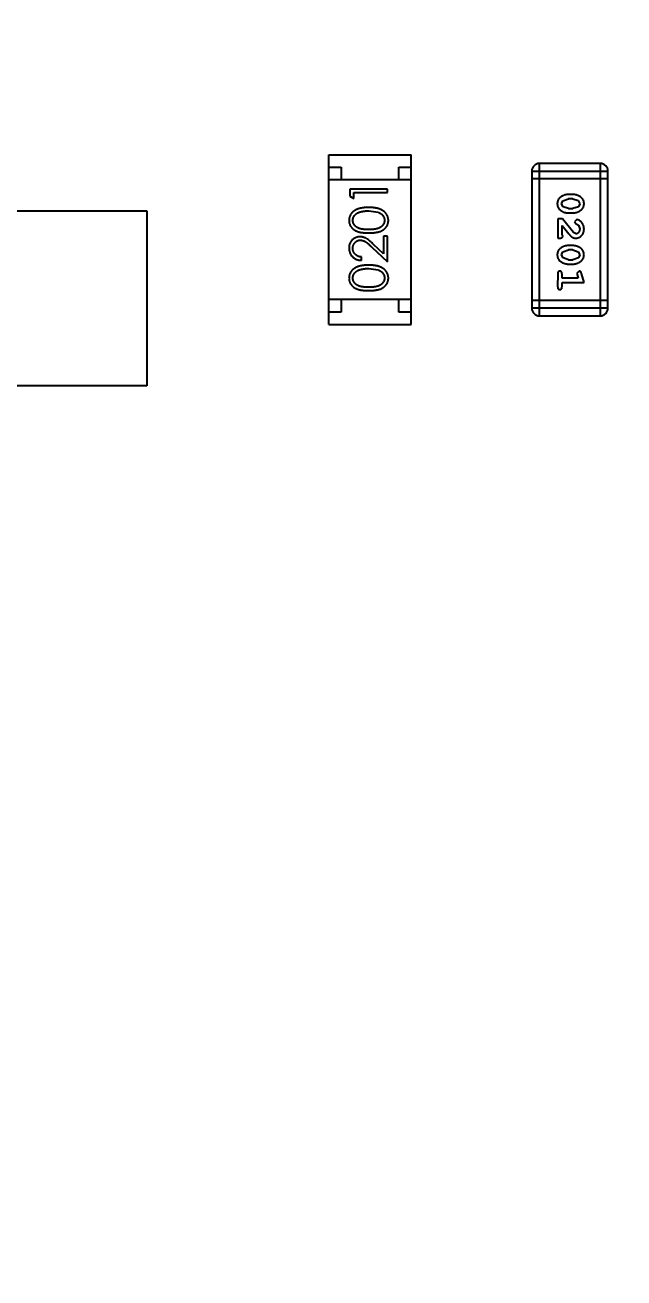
# Model space of a CAD drawing. Header units: millimetres. Extents: x 3 to 124, y -45 to 11.
# Drawn here: x 109.86 to 112.26, y -35.61 to -30.6 of the extents above; entities that cross this region are included whole.
import ezdxf

# ---------------------------------------------------------------- set-up
doc = ezdxf.new("R2010")
doc.units = ezdxf.units.MM
doc.header["$LTSCALE"] = 1.21
doc.header["$MEASUREMENT"] = 0
doc.header["$PDMODE"] = 3
doc.header["$PDSIZE"] = 0.3125
doc.layers.get('0').update_dxf_attribs({"linetype": 'CONTINUOUS'})
doc.layers.get('DEFPOINTS').update_dxf_attribs({"linetype": 'CONTINUOUS'})
doc.layers.add('Dim', color=3, linetype='CONTINUOUS', lineweight=25)
doc.styles.get("Standard").update_dxf_attribs({"font": 'txt', "width": 0.8})
doc.dimstyles.get("Standard").update_dxf_attribs({"dimtxt": 0.15625, "dimasz": 0.1875, "dimexe": 0.125, "dimexo": 0.0625, "dimgap": 0.09, "dimtad": 0, "dimtih": 1, "dimtoh": 1, "dimzin": 4, "dimdsep": 46, "dimtxsty": 'STANDARD', "dimblk": '_FILLED', "dimblk1": '_FILLED', "dimblk2": '_FILLED', "dimcen": 0.09, "dimazin": 1, "dimtp": 0.01, "dimtm": 0.01, "dimtfac": 1, "dimtofl": 0, "dimtmove": 0, "dimatfit": 3, "dimldrblk": '_FILLED', "dimfxl": 1, "dimtolj": 1, "dimtzin": 4, "dimarcsym": 0})

# ---------------------------------------------------------------- blocks, each defined once
blk = doc.blocks.new('_FILLED')
at = {"color": 0, "linetype": 'ByBlock'}
blk.add_solid([(0, 0), (-1, 0.1667), (-1, -0.1667)], dxfattribs=at)
blk = doc.blocks.new('*D28')
at = {"color": 0, "linetype": 'ByBlock', "lineweight": -2}
for p, q in [((96.0488, -29.254), (96.0488, -44.2815)), ((113.8288, -29.2572), (113.8288, -44.2815)), ((96.0488, -44.219), (103.4272, -44.219)), ((113.8288, -44.219), (106.4505, -44.219))]:
    blk.add_line(p, q, dxfattribs=at)
at = {"layer": 'DEFPOINTS', "color": 0, "linetype": 'ByBlock'}
for p in [(96.0488, -29.2228), (113.8288, -29.226)]:
    blk.add_point(p, dxfattribs=at)
at = {"color": 0, "linetype": 'ByBlock', "lineweight": -2, "rotation": 180}
blk.add_blockref('_FILLED', (96.0488, -44.219), dxfattribs=at)
at = {"color": 0, "linetype": 'ByBlock', "lineweight": -2}
blk.add_blockref('_FILLED', (113.8288, -44.219), dxfattribs=at)
at = {"color": 0, "linetype": 'ByBlock', "lineweight": -2, "insert": (104.9388, -44.219), "char_height": 1, "attachment_point": 5}
blk.add_mtext('\\A1;17.78', dxfattribs=at)

msp = doc.modelspace()

# ---------------------------------------------------------------- linework, layer by layer
at = {"color": 6, "linetype": 'Continuous'}
for p, q in [((111.0734, -31.7956), (111.0736, -31.1156)), ((111.0736, -31.1156), (111.4036, -31.1156)), ((111.4034, -31.7956), (111.4036, -31.1156)), ((111.0736, -31.1656), (111.1236, -31.1656)), ((111.1236, -31.1656), (111.1235, -31.2156)), ((111.3535, -31.2156), (111.3536, -31.1656)), ((111.3536, -31.1656), (111.4036, -31.1656)), ((111.8862, -31.1814), (111.8861, -31.73)), ((111.8862, -31.1814), (112.191, -31.1814)), ((111.9166, -31.7605), (111.9167, -31.1509)), ((112.1605, -31.1509), (111.9167, -31.1509)), ((112.1605, -31.1509), (112.1604, -31.7605)), ((111.4035, -31.2156), (111.0735, -31.2156)), ((112.191, -31.2119), (111.8862, -31.2119)), ((112.1909, -31.7301), (112.191, -31.1814)), ((111.1583, -31.2538), (111.1582, -31.2815)), ((111.1582, -31.2815), (111.1736, -31.2903)), ((111.3083, -31.2538), (111.1583, -31.2538)), ((111.1736, -31.2673), (111.3083, -31.2673)), ((111.1736, -31.2903), (111.1736, -31.2673)), ((111.3083, -31.2673), (111.3083, -31.2538)), ((112.0506, -31.2748), (112.0329, -31.2748)), ((112.0055, -31.3119), (112.0108, -31.2998)), ((112.0113, -31.3242), (112.0055, -31.3119)), ((112.0108, -31.2998), (112.0331, -31.2921)), ((112.0331, -31.3314), (112.0113, -31.3242)), ((112.0503, -31.2921), (112.0331, -31.2921)), ((112.0331, -31.3314), (112.0503, -31.3314)), ((112.0503, -31.2921), (112.0721, -31.2994)), ((112.0726, -31.3239), (112.0503, -31.3314)), ((112.0721, -31.2994), (112.0779, -31.3117)), ((112.0779, -31.3117), (112.0726, -31.3239)), ((109.6846, -31.3406), (110.3446, -31.3407)), ((110.3446, -31.3407), (110.3445, -32.0407)), ((111.2332, -31.3403), (111.2709, -31.346)), ((112.0087, -31.3723), (111.9898, -31.3723)), ((111.9898, -31.3723), (111.9898, -31.4494)), ((112.0536, -31.4274), (112.0087, -31.3723)), ((112.0328, -31.3487), (112.0506, -31.3488)), ((112.0659, -31.3755), (112.0574, -31.3843)), ((112.0071, -31.4353), (112.0071, -31.3991)), ((112.0071, -31.3991), (112.0341, -31.4327)), ((112.0634, -31.4321), (112.0536, -31.4274)), ((112.0574, -31.3843), (112.064, -31.3928)), ((112.064, -31.3928), (112.0725, -31.3978)), ((112.0725, -31.3978), (112.0779, -31.4126)), ((111.2928, -31.5121), (111.2528, -31.4745)), ((111.3082, -31.4423), (111.2928, -31.4423)), ((111.2928, -31.4423), (111.2928, -31.5121)), ((111.3082, -31.5442), (111.3082, -31.4423)), ((111.9898, -31.4494), (111.9976, -31.4494)), ((112.0102, -31.4408), (112.0071, -31.4353)), ((112.0506, -31.4793), (112.0328, -31.4793)), ((111.2044, -31.5384), (111.2044, -31.5249)), ((111.2461, -31.486), (111.3082, -31.5442)), ((112.0055, -31.5164), (112.0108, -31.5043)), ((112.0113, -31.5287), (112.0055, -31.5164)), ((112.0108, -31.5043), (112.0331, -31.4966)), ((112.0331, -31.536), (112.0113, -31.5287)), ((112.0503, -31.4966), (112.0331, -31.4966)), ((112.0503, -31.4966), (112.0721, -31.5039)), ((112.0726, -31.5284), (112.0503, -31.536)), ((112.0721, -31.5039), (112.0779, -31.5162)), ((112.0779, -31.5162), (112.0726, -31.5284)), ((111.2332, -31.5711), (111.2709, -31.5768)), ((112.0328, -31.5533), (112.0506, -31.5533)), ((112.0331, -31.536), (112.0503, -31.536)), ((112.0761, -31.5816), (112.0668, -31.5895)), ((111.9898, -31.5926), (111.9897, -31.6445)), ((112.0071, -31.6099), (112.0071, -31.5926)), ((112.072, -31.6099), (112.0071, -31.6099)), ((112.0071, -31.6272), (112.0952, -31.6272)), ((112.0071, -31.6445), (112.0071, -31.6272)), ((112.0668, -31.5895), (112.0679, -31.5949)), ((112.0679, -31.5949), (112.072, -31.6099)), ((112.0952, -31.6272), (112.0853, -31.5906)), ((111.4035, -31.6956), (111.0735, -31.6956)), ((111.1235, -31.6956), (111.1234, -31.7456)), ((111.3534, -31.7456), (111.3535, -31.6956)), ((112.1909, -31.6996), (111.8861, -31.6995)), ((112.1909, -31.7301), (111.8861, -31.73)), ((111.1234, -31.7456), (111.0734, -31.7456)), ((111.4034, -31.7456), (111.3534, -31.7456)), ((111.9166, -31.7605), (112.1604, -31.7605)), ((111.0734, -31.7956), (111.4034, -31.7956)), ((110.3445, -32.0407), (109.6845, -32.0406))]:
    msp.add_line(p, q, dxfattribs=at)
for centre, start, end in [((111.9167, -31.1814), 89.9896, 179.9896), ((112.1605, -31.1814), 359.9896, 89.9896), ((111.9166, -31.73), 179.9896, 269.9896), ((112.1604, -31.7301), 269.9896, 359.9896)]:
    msp.add_arc(centre, 0.0305, start, end, dxfattribs=at)
for points, knots in [([(112.0329, -31.2748), (112.0318, -31.2748), (112.0297, -31.2749), (112.0265, -31.2752), (112.0233, -31.2757), (112.0203, -31.2764), (112.0172, -31.2772), (112.0142, -31.2784), (112.0112, -31.2796), (112.0084, -31.2811), (112.0056, -31.2827), (112.0031, -31.2843), (112.0008, -31.2859), (111.9987, -31.2876), (111.9968, -31.2893), (111.9951, -31.291), (111.9937, -31.2927), (111.9921, -31.2951), (111.9905, -31.2983), (111.9892, -31.3024), (111.9884, -31.307), (111.9883, -31.3102), (111.9882, -31.3118)], [0, 0, 0, 0, 0.049886, 0.09882, 0.148132, 0.19689, 0.246038, 0.295176, 0.345305, 0.395692, 0.445312, 0.491875, 0.535813, 0.577009, 0.616081, 0.652689, 0.687585, 0.720206, 0.785062, 0.85223, 0.923759, 1, 1, 1, 1]), ([(112.0952, -31.3116), (112.0952, -31.3102), (112.0951, -31.3074), (112.0944, -31.3033), (112.0933, -31.2995), (112.0917, -31.2959), (112.0896, -31.2926), (112.0871, -31.2895), (112.0841, -31.2867), (112.0808, -31.2843), (112.0772, -31.2821), (112.0735, -31.2801), (112.0698, -31.2785), (112.066, -31.2772), (112.0622, -31.2761), (112.0584, -31.2754), (112.0545, -31.2749), (112.0519, -31.2748), (112.0506, -31.2748)], [0, 0, 0, 0, 0.06692, 0.130834, 0.19258, 0.252759, 0.312631, 0.373411, 0.436359, 0.501894, 0.568244, 0.632472, 0.69556, 0.757163, 0.818592, 0.878885, 0.939235, 1, 1, 1, 1]), ([(111.2333, -31.3269), (111.231, -31.3269), (111.2265, -31.327), (111.2199, -31.3272), (111.2137, -31.3278), (111.2079, -31.3285), (111.2024, -31.3295), (111.1973, -31.3306), (111.1925, -31.3321), (111.1881, -31.3336), (111.184, -31.3355), (111.1802, -31.3374), (111.1766, -31.3395), (111.1733, -31.3417), (111.1703, -31.3442), (111.1675, -31.3467), (111.165, -31.3494), (111.1628, -31.3523), (111.1608, -31.3553), (111.1591, -31.3584), (111.1576, -31.3615), (111.1565, -31.3648), (111.1555, -31.3681), (111.1548, -31.3716), (111.1544, -31.3751), (111.1544, -31.3774), (111.1544, -31.3786)], [0, 0, 0, 0, 0.065278, 0.127205, 0.186168, 0.241675, 0.294115, 0.343609, 0.390387, 0.434463, 0.476646, 0.517002, 0.555936, 0.593716, 0.630057, 0.665601, 0.700745, 0.734917, 0.768681, 0.802087, 0.834849, 0.867433, 0.900138, 0.932806, 0.966212, 1, 1, 1, 1]), ([(111.3121, -31.3787), (111.3121, -31.3775), (111.312, -31.3751), (111.3116, -31.3716), (111.3109, -31.3681), (111.31, -31.3648), (111.3088, -31.3615), (111.3073, -31.3583), (111.3056, -31.3553), (111.3036, -31.3522), (111.3014, -31.3493), (111.2988, -31.3466), (111.2961, -31.344), (111.293, -31.3416), (111.2897, -31.3394), (111.2861, -31.3373), (111.2823, -31.3354), (111.2783, -31.3336), (111.2739, -31.332), (111.2691, -31.3306), (111.264, -31.3295), (111.2586, -31.3285), (111.2528, -31.3278), (111.2466, -31.3272), (111.2401, -31.327), (111.2356, -31.3269), (111.2333, -31.3269)], [0, 0, 0, 0, 0.033824, 0.067298, 0.10028, 0.133019, 0.165736, 0.198792, 0.232372, 0.266409, 0.301016, 0.336196, 0.371972, 0.408574, 0.446394, 0.485225, 0.525372, 0.567224, 0.611081, 0.65775, 0.70702, 0.759235, 0.814484, 0.873227, 0.934937, 1, 1, 1, 1]), ([(111.9882, -31.3118), (111.9883, -31.3133), (111.9883, -31.3161), (111.9891, -31.3202), (111.9902, -31.324), (111.9918, -31.3276), (111.9938, -31.3309), (111.9963, -31.334), (111.9993, -31.3368), (112.0026, -31.3392), (112.0062, -31.3414), (112.0099, -31.3434), (112.0136, -31.345), (112.0174, -31.3464), (112.0212, -31.3474), (112.025, -31.3482), (112.0289, -31.3487), (112.0315, -31.3487), (112.0328, -31.3487)], [0, 0, 0, 0, 0.067217, 0.131051, 0.19272, 0.252824, 0.312745, 0.373449, 0.436041, 0.501494, 0.567761, 0.632087, 0.695096, 0.757109, 0.817993, 0.878657, 0.939311, 1, 1, 1, 1]), ([(112.0506, -31.3488), (112.0517, -31.3487), (112.0538, -31.3487), (112.057, -31.3484), (112.0601, -31.3479), (112.0632, -31.3472), (112.0663, -31.3463), (112.0693, -31.3452), (112.0723, -31.3439), (112.0751, -31.3424), (112.0779, -31.3408), (112.0804, -31.3391), (112.0828, -31.3375), (112.0849, -31.3358), (112.0867, -31.3341), (112.0884, -31.3324), (112.0898, -31.3307), (112.0914, -31.3283), (112.093, -31.3251), (112.0943, -31.321), (112.0951, -31.3164), (112.0952, -31.3133), (112.0952, -31.3116)], [0, 0, 0, 0, 0.049855, 0.099516, 0.148482, 0.19758, 0.246804, 0.296268, 0.346517, 0.397047, 0.446826, 0.49336, 0.537801, 0.579207, 0.617974, 0.654833, 0.689171, 0.722088, 0.786392, 0.853518, 0.924186, 1, 1, 1, 1]), ([(111.1544, -31.3786), (111.1544, -31.3798), (111.1544, -31.3822), (111.1549, -31.3856), (111.1555, -31.389), (111.1565, -31.3923), (111.1576, -31.3955), (111.1591, -31.3986), (111.1608, -31.4016), (111.1627, -31.4046), (111.165, -31.4074), (111.1674, -31.4101), (111.1701, -31.4125), (111.1731, -31.4149), (111.1763, -31.417), (111.1797, -31.419), (111.1834, -31.4209), (111.1874, -31.4225), (111.1917, -31.424), (111.1964, -31.4253), (111.2015, -31.4264), (111.2071, -31.4273), (111.213, -31.4279), (111.2194, -31.4285), (111.2262, -31.4288), (111.2309, -31.4288), (111.2333, -31.4288)], [0, 0, 0, 0, 0.033742, 0.066533, 0.099153, 0.13154, 0.164087, 0.196563, 0.229707, 0.263315, 0.297504, 0.331686, 0.366482, 0.4021, 0.438958, 0.476748, 0.515985, 0.556589, 0.599519, 0.645765, 0.695487, 0.748721, 0.805687, 0.866754, 0.931405, 1, 1, 1, 1]), ([(111.1698, -31.3782), (111.1699, -31.3765), (111.17, -31.3733), (111.1713, -31.3684), (111.1734, -31.3637), (111.1758, -31.36), (111.178, -31.3571), (111.1801, -31.3551), (111.1823, -31.3531), (111.1848, -31.3513), (111.1875, -31.3496), (111.1904, -31.3481), (111.1936, -31.3466), (111.197, -31.3453), (111.2007, -31.3442), (111.2046, -31.3431), (111.2088, -31.3423), (111.2132, -31.3415), (111.2178, -31.341), (111.2227, -31.3406), (111.2279, -31.3404), (111.2314, -31.3404), (111.2332, -31.3403)], [0, 0, 0, 0, 0.059689, 0.119507, 0.181075, 0.246162, 0.279894, 0.314468, 0.350403, 0.387474, 0.426147, 0.466624, 0.508745, 0.553328, 0.600058, 0.649177, 0.700552, 0.754894, 0.811825, 0.871514, 0.934319, 1, 1, 1, 1]), ([(111.2332, -31.4153), (111.2312, -31.4153), (111.2273, -31.4153), (111.2216, -31.4151), (111.2164, -31.4147), (111.2115, -31.4142), (111.2069, -31.4136), (111.2028, -31.4128), (111.199, -31.4119), (111.1956, -31.4108), (111.1925, -31.4095), (111.1896, -31.4082), (111.1869, -31.4067), (111.1844, -31.405), (111.1821, -31.4033), (111.1799, -31.4014), (111.178, -31.3994), (111.1758, -31.3965), (111.1734, -31.3928), (111.1713, -31.3881), (111.17, -31.3832), (111.1699, -31.3798), (111.1698, -31.3782)], [0, 0, 0, 0, 0.073302, 0.142286, 0.206253, 0.266017, 0.321612, 0.372532, 0.419497, 0.462398, 0.502825, 0.541489, 0.579034, 0.615143, 0.650298, 0.684912, 0.718701, 0.752189, 0.817245, 0.879117, 0.939613, 1, 1, 1, 1]), ([(111.2967, -31.3782), (111.2966, -31.3799), (111.2964, -31.3832), (111.2951, -31.388), (111.2931, -31.3928), (111.2907, -31.3965), (111.2884, -31.3994), (111.2865, -31.4015), (111.2843, -31.4033), (111.282, -31.4051), (111.2795, -31.4067), (111.2768, -31.4082), (111.2739, -31.4096), (111.2708, -31.4108), (111.2674, -31.4119), (111.2636, -31.4128), (111.2594, -31.4136), (111.2549, -31.4143), (111.25, -31.4147), (111.2448, -31.4151), (111.2391, -31.4153), (111.2352, -31.4153), (111.2332, -31.4153)], [0, 0, 0, 0, 0.060034, 0.120278, 0.182348, 0.247919, 0.281641, 0.315701, 0.350322, 0.385703, 0.421819, 0.459196, 0.497866, 0.538301, 0.58121, 0.628183, 0.679403, 0.734699, 0.794074, 0.858416, 0.927049, 1, 1, 1, 1]), ([(111.2333, -31.4288), (111.2357, -31.4288), (111.2403, -31.4288), (111.2471, -31.4285), (111.2534, -31.428), (111.2594, -31.4272), (111.2649, -31.4263), (111.2701, -31.4253), (111.2748, -31.424), (111.2791, -31.4225), (111.2831, -31.4208), (111.2868, -31.4189), (111.2903, -31.4169), (111.2935, -31.4147), (111.2965, -31.4124), (111.2992, -31.4099), (111.3016, -31.4073), (111.3038, -31.4045), (111.3058, -31.4016), (111.3074, -31.3986), (111.3089, -31.3955), (111.31, -31.3923), (111.311, -31.389), (111.3116, -31.3856), (111.312, -31.3822), (111.3121, -31.3798), (111.3121, -31.3787)], [0, 0, 0, 0, 0.068113, 0.132564, 0.193427, 0.250218, 0.303569, 0.353576, 0.400235, 0.443586, 0.484619, 0.524292, 0.56238, 0.599049, 0.63494, 0.669782, 0.704009, 0.737842, 0.771098, 0.803896, 0.836415, 0.868639, 0.900715, 0.933378, 0.966213, 1, 1, 1, 1]), ([(111.2709, -31.346), (111.272, -31.3464), (111.274, -31.3472), (111.277, -31.3485), (111.2797, -31.35), (111.2822, -31.3516), (111.2845, -31.3533), (111.2867, -31.3552), (111.2886, -31.3572), (111.2908, -31.36), (111.2932, -31.3637), (111.2952, -31.3684), (111.2965, -31.3732), (111.2966, -31.3765), (111.2967, -31.3782)], [0, 0, 0, 0, 0.075949, 0.148549, 0.218996, 0.286119, 0.351826, 0.416074, 0.478265, 0.540325, 0.660405, 0.774606, 0.887187, 1, 1, 1, 1]), ([(112.0952, -31.4128), (112.0951, -31.4111), (112.095, -31.4077), (112.0942, -31.4028), (112.0927, -31.398), (112.0907, -31.3935), (112.0883, -31.3894), (112.0854, -31.3857), (112.0822, -31.3826), (112.0786, -31.3801), (112.0751, -31.3781), (112.0717, -31.3766), (112.0687, -31.3757), (112.0668, -31.3756), (112.0659, -31.3755)], [0, 0, 0, 0, 0.098286, 0.193983, 0.289056, 0.384352, 0.477435, 0.566197, 0.652355, 0.737986, 0.818188, 0.887401, 0.94802, 1, 1, 1, 1]), ([(112.0624, -31.4494), (112.0635, -31.4494), (112.0657, -31.4493), (112.069, -31.4489), (112.0721, -31.448), (112.0751, -31.4469), (112.0779, -31.4454), (112.0806, -31.4437), (112.0832, -31.4416), (112.0856, -31.4392), (112.0879, -31.4365), (112.0899, -31.4337), (112.0915, -31.4306), (112.0929, -31.4274), (112.0939, -31.424), (112.0947, -31.4204), (112.0951, -31.4167), (112.0952, -31.4141), (112.0952, -31.4128)], [0, 0, 0, 0, 0.060981, 0.120256, 0.178148, 0.236115, 0.293993, 0.352864, 0.413358, 0.476056, 0.539296, 0.602396, 0.665116, 0.728325, 0.792919, 0.859317, 0.928302, 1, 1, 1, 1]), ([(112.0779, -31.4126), (112.0778, -31.414), (112.0778, -31.4167), (112.0769, -31.4206), (112.0755, -31.4239), (112.0736, -31.4268), (112.0713, -31.4291), (112.0689, -31.4309), (112.0662, -31.4319), (112.0643, -31.4321), (112.0634, -31.4321)], [0, 0, 0, 0, 0.156344, 0.299348, 0.4327, 0.561, 0.682299, 0.791883, 0.89611, 1, 1, 1, 1]), ([(111.199, -31.4442), (111.1975, -31.4442), (111.1946, -31.4443), (111.1902, -31.4449), (111.1861, -31.4459), (111.1821, -31.4472), (111.1782, -31.449), (111.1745, -31.4512), (111.171, -31.4537), (111.1676, -31.4567), (111.1645, -31.4599), (111.1618, -31.4634), (111.1595, -31.4672), (111.1576, -31.4711), (111.1561, -31.4754), (111.1551, -31.4799), (111.1545, -31.4846), (111.1544, -31.4878), (111.1544, -31.4895)], [0, 0, 0, 0, 0.06271, 0.123347, 0.183401, 0.242828, 0.302097, 0.36242, 0.423725, 0.487032, 0.550491, 0.612709, 0.674265, 0.73617, 0.799211, 0.863483, 0.930525, 1, 1, 1, 1]), ([(111.1698, -31.4902), (111.1698, -31.4891), (111.1698, -31.4868), (111.1703, -31.4836), (111.171, -31.4805), (111.172, -31.4776), (111.1732, -31.4747), (111.1748, -31.472), (111.1766, -31.4695), (111.1787, -31.467), (111.181, -31.4648), (111.1834, -31.4629), (111.1859, -31.4613), (111.1886, -31.4599), (111.1913, -31.4589), (111.1942, -31.4582), (111.1971, -31.4577), (111.1991, -31.4577), (111.2002, -31.4576)], [0, 0, 0, 0, 0.068027, 0.133505, 0.19695, 0.26027, 0.322741, 0.384982, 0.448465, 0.513424, 0.578224, 0.640011, 0.700094, 0.760067, 0.819012, 0.877878, 0.938035, 1, 1, 1, 1]), ([(111.2528, -31.4745), (111.2512, -31.4731), (111.2483, -31.4703), (111.2439, -31.4664), (111.2398, -31.4628), (111.2359, -31.4596), (111.2323, -31.4568), (111.2289, -31.4543), (111.2257, -31.4522), (111.2219, -31.4499), (111.2172, -31.4476), (111.2113, -31.4456), (111.2052, -31.4444), (111.2011, -31.4443), (111.199, -31.4442)], [0, 0, 0, 0, 0.09953, 0.192079, 0.277712, 0.357454, 0.429648, 0.495771, 0.555538, 0.608657, 0.707578, 0.804328, 0.901298, 1, 1, 1, 1]), ([(111.2002, -31.4576), (111.2018, -31.4577), (111.205, -31.4578), (111.2098, -31.4589), (111.2145, -31.4606), (111.2183, -31.4626), (111.2214, -31.4646), (111.2241, -31.4665), (111.227, -31.4688), (111.2303, -31.4715), (111.2338, -31.4746), (111.2377, -31.478), (111.2418, -31.4819), (111.2447, -31.4846), (111.2461, -31.486)], [0, 0, 0, 0, 0.088014, 0.174976, 0.2638, 0.355443, 0.406413, 0.465519, 0.533076, 0.609353, 0.693899, 0.787171, 0.889197, 1, 1, 1, 1]), ([(112.0328, -31.4793), (112.0317, -31.4793), (112.0296, -31.4794), (112.0264, -31.4797), (112.0233, -31.4802), (112.0202, -31.4809), (112.0172, -31.4817), (112.0142, -31.4829), (112.0112, -31.4841), (112.0083, -31.4856), (112.0056, -31.4872), (112.0031, -31.4888), (112.0007, -31.4904), (111.9986, -31.4921), (111.9968, -31.4938), (111.9951, -31.4955), (111.9937, -31.4972), (111.9921, -31.4996), (111.9905, -31.5028), (111.9892, -31.507), (111.9883, -31.5115), (111.9882, -31.5147), (111.9882, -31.5164)], [0, 0, 0, 0, 0.049886, 0.09882, 0.148132, 0.19689, 0.246038, 0.295176, 0.345305, 0.395692, 0.445312, 0.491875, 0.535813, 0.577009, 0.616081, 0.652689, 0.687585, 0.720206, 0.785062, 0.85223, 0.923759, 1, 1, 1, 1]), ([(111.9976, -31.4494), (111.9987, -31.4494), (112.0007, -31.4494), (112.0034, -31.4489), (112.0056, -31.4483), (112.0074, -31.4472), (112.0087, -31.4459), (112.0096, -31.4444), (112.0102, -31.4426), (112.0102, -31.4414), (112.0102, -31.4408)], [0, 0, 0, 0, 0.1844, 0.34094, 0.473574, 0.586824, 0.690029, 0.789175, 0.890445, 1, 1, 1, 1]), ([(112.0341, -31.4327), (112.0349, -31.4335), (112.0364, -31.4352), (112.0386, -31.4376), (112.0407, -31.4397), (112.0427, -31.4416), (112.0446, -31.4432), (112.0463, -31.4446), (112.048, -31.4457), (112.05, -31.4468), (112.0526, -31.4479), (112.0558, -31.4488), (112.059, -31.4493), (112.0613, -31.4494), (112.0624, -31.4494)], [0, 0, 0, 0, 0.103002, 0.197728, 0.285279, 0.365235, 0.437224, 0.502446, 0.560545, 0.611446, 0.707576, 0.80349, 0.900532, 1, 1, 1, 1]), ([(112.0952, -31.5161), (112.0951, -31.5147), (112.0951, -31.5119), (112.0943, -31.5078), (112.0932, -31.504), (112.0916, -31.5004), (112.0896, -31.4971), (112.0871, -31.494), (112.0841, -31.4912), (112.0807, -31.4888), (112.0771, -31.4866), (112.0734, -31.4847), (112.0697, -31.483), (112.066, -31.4817), (112.0622, -31.4806), (112.0583, -31.4799), (112.0545, -31.4794), (112.0519, -31.4794), (112.0506, -31.4793)], [0, 0, 0, 0, 0.06692, 0.130834, 0.19258, 0.252759, 0.312631, 0.373411, 0.436359, 0.501894, 0.568244, 0.632472, 0.69556, 0.757163, 0.818592, 0.878885, 0.939235, 1, 1, 1, 1]), ([(111.1544, -31.4895), (111.1544, -31.4912), (111.1545, -31.4945), (111.1551, -31.4993), (111.1563, -31.5039), (111.1578, -31.5083), (111.1598, -31.5125), (111.1622, -31.5166), (111.1651, -31.5204), (111.1684, -31.5239), (111.172, -31.5272), (111.1759, -31.5301), (111.18, -31.5325), (111.1844, -31.5346), (111.1891, -31.5362), (111.1939, -31.5373), (111.1991, -31.5381), (111.2026, -31.5383), (111.2044, -31.5384)], [0, 0, 0, 0, 0.06445, 0.126725, 0.187421, 0.247417, 0.306749, 0.366595, 0.427749, 0.490235, 0.553031, 0.614805, 0.676505, 0.738096, 0.801021, 0.864897, 0.931209, 1, 1, 1, 1]), ([(111.2044, -31.5249), (111.203, -31.5248), (111.2004, -31.5246), (111.1966, -31.5238), (111.1931, -31.5229), (111.1898, -31.5217), (111.1867, -31.5201), (111.1838, -31.5184), (111.1812, -31.5164), (111.1788, -31.5141), (111.1767, -31.5117), (111.1748, -31.5091), (111.1732, -31.5063), (111.172, -31.5033), (111.171, -31.5003), (111.1703, -31.497), (111.1698, -31.4937), (111.1698, -31.4914), (111.1698, -31.4902)], [0, 0, 0, 0, 0.073648, 0.143686, 0.210962, 0.275557, 0.338064, 0.399311, 0.4594, 0.51934, 0.579024, 0.637809, 0.695959, 0.754122, 0.813113, 0.873453, 0.935561, 1, 1, 1, 1]), ([(111.9882, -31.5164), (111.9882, -31.5178), (111.9883, -31.5206), (111.989, -31.5247), (111.9901, -31.5285), (111.9917, -31.5321), (111.9938, -31.5355), (111.9963, -31.5385), (111.9992, -31.5413), (112.0026, -31.5437), (112.0062, -31.5459), (112.0099, -31.5479), (112.0136, -31.5496), (112.0174, -31.5509), (112.0212, -31.5519), (112.025, -31.5527), (112.0289, -31.5532), (112.0315, -31.5532), (112.0328, -31.5533)], [0, 0, 0, 0, 0.067217, 0.131051, 0.19272, 0.252824, 0.312745, 0.373449, 0.436041, 0.501494, 0.567761, 0.632087, 0.695096, 0.757109, 0.817993, 0.878657, 0.939311, 1, 1, 1, 1]), ([(112.0506, -31.5533), (112.0516, -31.5532), (112.0538, -31.5532), (112.057, -31.5529), (112.0601, -31.5524), (112.0632, -31.5517), (112.0662, -31.5508), (112.0693, -31.5497), (112.0722, -31.5484), (112.0751, -31.5469), (112.0778, -31.5453), (112.0804, -31.5437), (112.0827, -31.542), (112.0848, -31.5403), (112.0867, -31.5386), (112.0883, -31.5369), (112.0897, -31.5352), (112.0913, -31.5328), (112.0929, -31.5296), (112.0942, -31.5255), (112.095, -31.5209), (112.0951, -31.5178), (112.0952, -31.5161)], [0, 0, 0, 0, 0.049855, 0.099516, 0.148482, 0.19758, 0.246804, 0.296268, 0.346517, 0.397047, 0.446826, 0.49336, 0.537801, 0.579207, 0.617974, 0.654833, 0.689171, 0.722088, 0.786392, 0.853518, 0.924186, 1, 1, 1, 1]), ([(111.2333, -31.5576), (111.231, -31.5577), (111.2265, -31.5577), (111.2199, -31.558), (111.2137, -31.5586), (111.2078, -31.5593), (111.2024, -31.5603), (111.1972, -31.5614), (111.1925, -31.5628), (111.1881, -31.5644), (111.184, -31.5662), (111.1801, -31.5681), (111.1766, -31.5703), (111.1733, -31.5725), (111.1703, -31.5749), (111.1675, -31.5775), (111.165, -31.5802), (111.1627, -31.5831), (111.1607, -31.5861), (111.159, -31.5891), (111.1576, -31.5923), (111.1564, -31.5956), (111.1555, -31.5989), (111.1548, -31.6023), (111.1544, -31.6058), (111.1544, -31.6082), (111.1543, -31.6094)], [0, 0, 0, 0, 0.065278, 0.127205, 0.186168, 0.241675, 0.294115, 0.343609, 0.390387, 0.434463, 0.476646, 0.517002, 0.555936, 0.593716, 0.630057, 0.665601, 0.700745, 0.734917, 0.768681, 0.802087, 0.834849, 0.867433, 0.900138, 0.932806, 0.966212, 1, 1, 1, 1]), ([(111.1697, -31.609), (111.1698, -31.6073), (111.17, -31.604), (111.1712, -31.5992), (111.1734, -31.5945), (111.1757, -31.5908), (111.178, -31.5879), (111.18, -31.5859), (111.1822, -31.5839), (111.1847, -31.5821), (111.1874, -31.5804), (111.1904, -31.5789), (111.1936, -31.5774), (111.197, -31.5761), (111.2007, -31.5749), (111.2045, -31.5739), (111.2087, -31.5731), (111.2131, -31.5723), (111.2178, -31.5718), (111.2227, -31.5714), (111.2279, -31.5712), (111.2314, -31.5711), (111.2332, -31.5711)], [0, 0, 0, 0, 0.059689, 0.119507, 0.181075, 0.246162, 0.279894, 0.314468, 0.350403, 0.387474, 0.426147, 0.466624, 0.508745, 0.553328, 0.600058, 0.649177, 0.700552, 0.754894, 0.811825, 0.871514, 0.934319, 1, 1, 1, 1]), ([(111.312, -31.6094), (111.312, -31.6082), (111.312, -31.6059), (111.3115, -31.6024), (111.3109, -31.5989), (111.31, -31.5956), (111.3087, -31.5923), (111.3073, -31.5891), (111.3055, -31.586), (111.3036, -31.583), (111.3013, -31.5801), (111.2988, -31.5774), (111.296, -31.5748), (111.293, -31.5724), (111.2897, -31.5701), (111.2861, -31.5681), (111.2823, -31.5661), (111.2782, -31.5643), (111.2738, -31.5627), (111.2691, -31.5614), (111.264, -31.5602), (111.2586, -31.5593), (111.2527, -31.5586), (111.2466, -31.558), (111.24, -31.5577), (111.2356, -31.5577), (111.2333, -31.5576)], [0, 0, 0, 0, 0.033824, 0.067298, 0.10028, 0.133019, 0.165736, 0.198792, 0.232372, 0.266409, 0.301016, 0.336196, 0.371972, 0.408574, 0.446394, 0.485225, 0.525372, 0.567224, 0.611081, 0.65775, 0.70702, 0.759235, 0.814484, 0.873227, 0.934937, 1, 1, 1, 1]), ([(111.2709, -31.5768), (111.272, -31.5772), (111.274, -31.5779), (111.2769, -31.5793), (111.2797, -31.5807), (111.2822, -31.5823), (111.2845, -31.5841), (111.2866, -31.5859), (111.2885, -31.5879), (111.2908, -31.5908), (111.2931, -31.5944), (111.2951, -31.5992), (111.2964, -31.604), (111.2966, -31.6073), (111.2967, -31.609)], [0, 0, 0, 0, 0.075949, 0.148549, 0.218996, 0.286119, 0.351826, 0.416074, 0.478265, 0.540325, 0.660405, 0.774606, 0.887187, 1, 1, 1, 1]), ([(111.9984, -31.5816), (111.9978, -31.5816), (111.9966, -31.5817), (111.9949, -31.5822), (111.9934, -31.583), (111.9921, -31.5842), (111.991, -31.5857), (111.9903, -31.5877), (111.9898, -31.59), (111.9898, -31.5917), (111.9898, -31.5926)], [0, 0, 0, 0, 0.115051, 0.223278, 0.329269, 0.437893, 0.554681, 0.682591, 0.83103, 1, 1, 1, 1]), ([(112.0071, -31.5926), (112.007, -31.5917), (112.007, -31.59), (112.0065, -31.5877), (112.0058, -31.5857), (112.0047, -31.5842), (112.0034, -31.583), (112.0019, -31.5822), (112.0002, -31.5817), (111.999, -31.5816), (111.9984, -31.5816)], [0, 0, 0, 0, 0.169102, 0.317658, 0.446239, 0.563118, 0.671828, 0.776546, 0.884858, 1, 1, 1, 1]), ([(112.0853, -31.5906), (112.085, -31.5898), (112.0845, -31.5882), (112.0837, -31.5861), (112.0828, -31.5845), (112.0818, -31.5833), (112.0806, -31.5825), (112.0793, -31.582), (112.0777, -31.5816), (112.0767, -31.5816), (112.0761, -31.5816)], [0, 0, 0, 0, 0.187321, 0.344927, 0.475328, 0.579604, 0.674244, 0.773631, 0.882025, 1, 1, 1, 1]), ([(111.1543, -31.6094), (111.1544, -31.6106), (111.1544, -31.6129), (111.1548, -31.6164), (111.1555, -31.6197), (111.1564, -31.623), (111.1576, -31.6263), (111.159, -31.6294), (111.1607, -31.6324), (111.1627, -31.6354), (111.1649, -31.6382), (111.1674, -31.6408), (111.1701, -31.6433), (111.173, -31.6456), (111.1763, -31.6478), (111.1797, -31.6498), (111.1834, -31.6516), (111.1874, -31.6533), (111.1917, -31.6548), (111.1964, -31.6561), (111.2015, -31.6572), (111.207, -31.658), (111.213, -31.6587), (111.2194, -31.6592), (111.2262, -31.6595), (111.2308, -31.6596), (111.2332, -31.6596)], [0, 0, 0, 0, 0.033742, 0.066533, 0.099153, 0.13154, 0.164087, 0.196563, 0.229707, 0.263315, 0.297504, 0.331686, 0.366482, 0.4021, 0.438958, 0.476748, 0.515985, 0.556589, 0.599519, 0.645765, 0.695487, 0.748721, 0.805687, 0.866754, 0.931405, 1, 1, 1, 1]), ([(111.2332, -31.6461), (111.2312, -31.6461), (111.2273, -31.6461), (111.2216, -31.6458), (111.2163, -31.6455), (111.2114, -31.645), (111.2069, -31.6444), (111.2028, -31.6435), (111.199, -31.6426), (111.1956, -31.6415), (111.1925, -31.6403), (111.1896, -31.6389), (111.1869, -31.6374), (111.1844, -31.6358), (111.182, -31.6341), (111.1799, -31.6322), (111.178, -31.6301), (111.1757, -31.6273), (111.1734, -31.6235), (111.1712, -31.6188), (111.17, -31.6139), (111.1698, -31.6106), (111.1697, -31.609)], [0, 0, 0, 0, 0.073302, 0.142286, 0.206253, 0.266017, 0.321612, 0.372532, 0.419497, 0.462398, 0.502825, 0.541489, 0.579034, 0.615143, 0.650298, 0.684912, 0.718701, 0.752189, 0.817245, 0.879117, 0.939613, 1, 1, 1, 1]), ([(111.2967, -31.609), (111.2966, -31.6106), (111.2964, -31.6139), (111.2951, -31.6188), (111.293, -31.6235), (111.2906, -31.6273), (111.2883, -31.6302), (111.2864, -31.6322), (111.2843, -31.6341), (111.282, -31.6359), (111.2795, -31.6375), (111.2767, -31.639), (111.2738, -31.6403), (111.2707, -31.6416), (111.2673, -31.6427), (111.2635, -31.6436), (111.2594, -31.6444), (111.2549, -31.645), (111.25, -31.6455), (111.2447, -31.6458), (111.2391, -31.6461), (111.2352, -31.6461), (111.2332, -31.6461)], [0, 0, 0, 0, 0.060034, 0.120278, 0.182348, 0.247919, 0.281641, 0.315701, 0.350322, 0.385703, 0.421819, 0.459196, 0.497866, 0.538301, 0.58121, 0.628183, 0.679403, 0.734699, 0.794074, 0.858416, 0.927049, 1, 1, 1, 1]), ([(111.2332, -31.6596), (111.2356, -31.6596), (111.2403, -31.6595), (111.247, -31.6592), (111.2534, -31.6587), (111.2593, -31.658), (111.2649, -31.6571), (111.27, -31.6561), (111.2747, -31.6547), (111.2791, -31.6532), (111.2831, -31.6515), (111.2868, -31.6497), (111.2903, -31.6477), (111.2935, -31.6455), (111.2964, -31.6432), (111.2992, -31.6407), (111.3016, -31.638), (111.3038, -31.6353), (111.3057, -31.6323), (111.3074, -31.6293), (111.3089, -31.6262), (111.31, -31.623), (111.3109, -31.6198), (111.3116, -31.6164), (111.312, -31.6129), (111.312, -31.6106), (111.312, -31.6094)], [0, 0, 0, 0, 0.068113, 0.132564, 0.193427, 0.250218, 0.303569, 0.353576, 0.400235, 0.443586, 0.484619, 0.524292, 0.56238, 0.599049, 0.63494, 0.669782, 0.704009, 0.737842, 0.771098, 0.803896, 0.836415, 0.868639, 0.900715, 0.933378, 0.966213, 1, 1, 1, 1]), ([(111.9897, -31.6445), (111.9898, -31.6454), (111.9898, -31.6471), (111.9903, -31.6494), (111.991, -31.6514), (111.9921, -31.6529), (111.9934, -31.6541), (111.9949, -31.6549), (111.9966, -31.6554), (111.9978, -31.6555), (111.9984, -31.6555)], [0, 0, 0, 0, 0.169012, 0.317488, 0.445429, 0.560977, 0.67065, 0.776666, 0.88492, 1, 1, 1, 1]), ([(111.9984, -31.6555), (111.999, -31.6555), (112.0002, -31.6554), (112.0019, -31.6549), (112.0034, -31.6541), (112.0047, -31.6529), (112.0058, -31.6514), (112.0065, -31.6494), (112.007, -31.6471), (112.007, -31.6454), (112.0071, -31.6445)], [0, 0, 0, 0, 0.11517, 0.223509, 0.328254, 0.438012, 0.553651, 0.682263, 0.830856, 1, 1, 1, 1])]:
    msp.add_open_spline(points, degree=3, knots=knots, dxfattribs=at)

# ---------------------------------------------------------------- dimensions: what is measured, and where the dimension line sits
at = {"layer": 'Dim'}
dim = msp.add_linear_dim(base=(113.8288, -44.219), p1=(96.0488, -29.2228), p2=(113.8288, -29.226), dimstyle='STANDARD', override={"dimscale": 0.5, "dimtxt": 2, "dimasz": 2, "dimtih": 0, "dimtoh": 0, "dimzin": 0, "dimcen": 0.198, "dimadec": 0, "dimazin": 0, "dimtp": 0, "dimtm": 0, "dimtdec": 4, "dimtzin": 0}, dxfattribs=at)
dim.commit()
dim.dimension.update_dxf_attribs({"geometry": '*D28', "text_midpoint": (104.9388, -44.219)})

doc.saveas('drawing.dxf')
